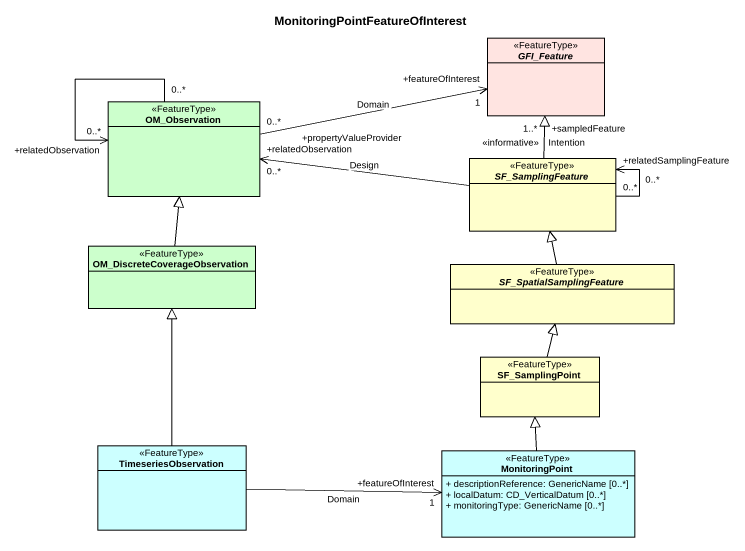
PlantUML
@startuml
title MonitoringPointFeatureOfInterest
hide circle
hide empty members
skinparam classAttributeIconSize 0
abstract class GFI_Feature <<FeatureType>> #FFE4E1
class OM_Observation <<FeatureType>> #CCFFCC
abstract class SF_SamplingFeature <<FeatureType>>
class "OM_DiscreteCoverageObservation" as OM_DiscreteCoverageObservati <<FeatureType>> #CCFFCC
abstract class SF_SpatialSamplingFeature <<FeatureType>>
class SF_SamplingPoint <<FeatureType>>
class TimeseriesObservation <<FeatureType>> #CCFFFF
class MonitoringPoint <<FeatureType>> #CCFFFF {
  + descriptionReference: GenericName [0..*]
  + localDatum: CD_VerticalDatum [0..*]
  + monitoringType: GenericName [0..*]
}
OM_Observation "+propertyValueProvider\n0..*" -right-> "+featureOfInterest\n1" GFI_Feature : Domain
OM_Observation "0..*" --> "+relatedObservation\n0..*" OM_Observation
SF_SamplingFeature -up-> "+sampledFeature\n1..*" GFI_Feature : Intention
SF_SamplingFeature -up-|> GFI_Feature : <<informative>>
SF_SamplingFeature -left-> "+relatedObservation\n0..*" OM_Observation : Design
SF_SamplingFeature "0..*" --> "+relatedSamplingFeature\n0..*" SF_SamplingFeature
OM_DiscreteCoverageObservati -up-|> OM_Observation
SF_SpatialSamplingFeature -up-|> SF_SamplingFeature
SF_SamplingPoint -up-|> SF_SpatialSamplingFeature
TimeseriesObservation -up-|> OM_DiscreteCoverageObservati
TimeseriesObservation -up-|> OM_DiscreteCoverageObservati
TimeseriesObservation -right-> "+featureOfInterest\n1" MonitoringPoint : Domain
MonitoringPoint -up-|> SF_SamplingPoint
@enduml
